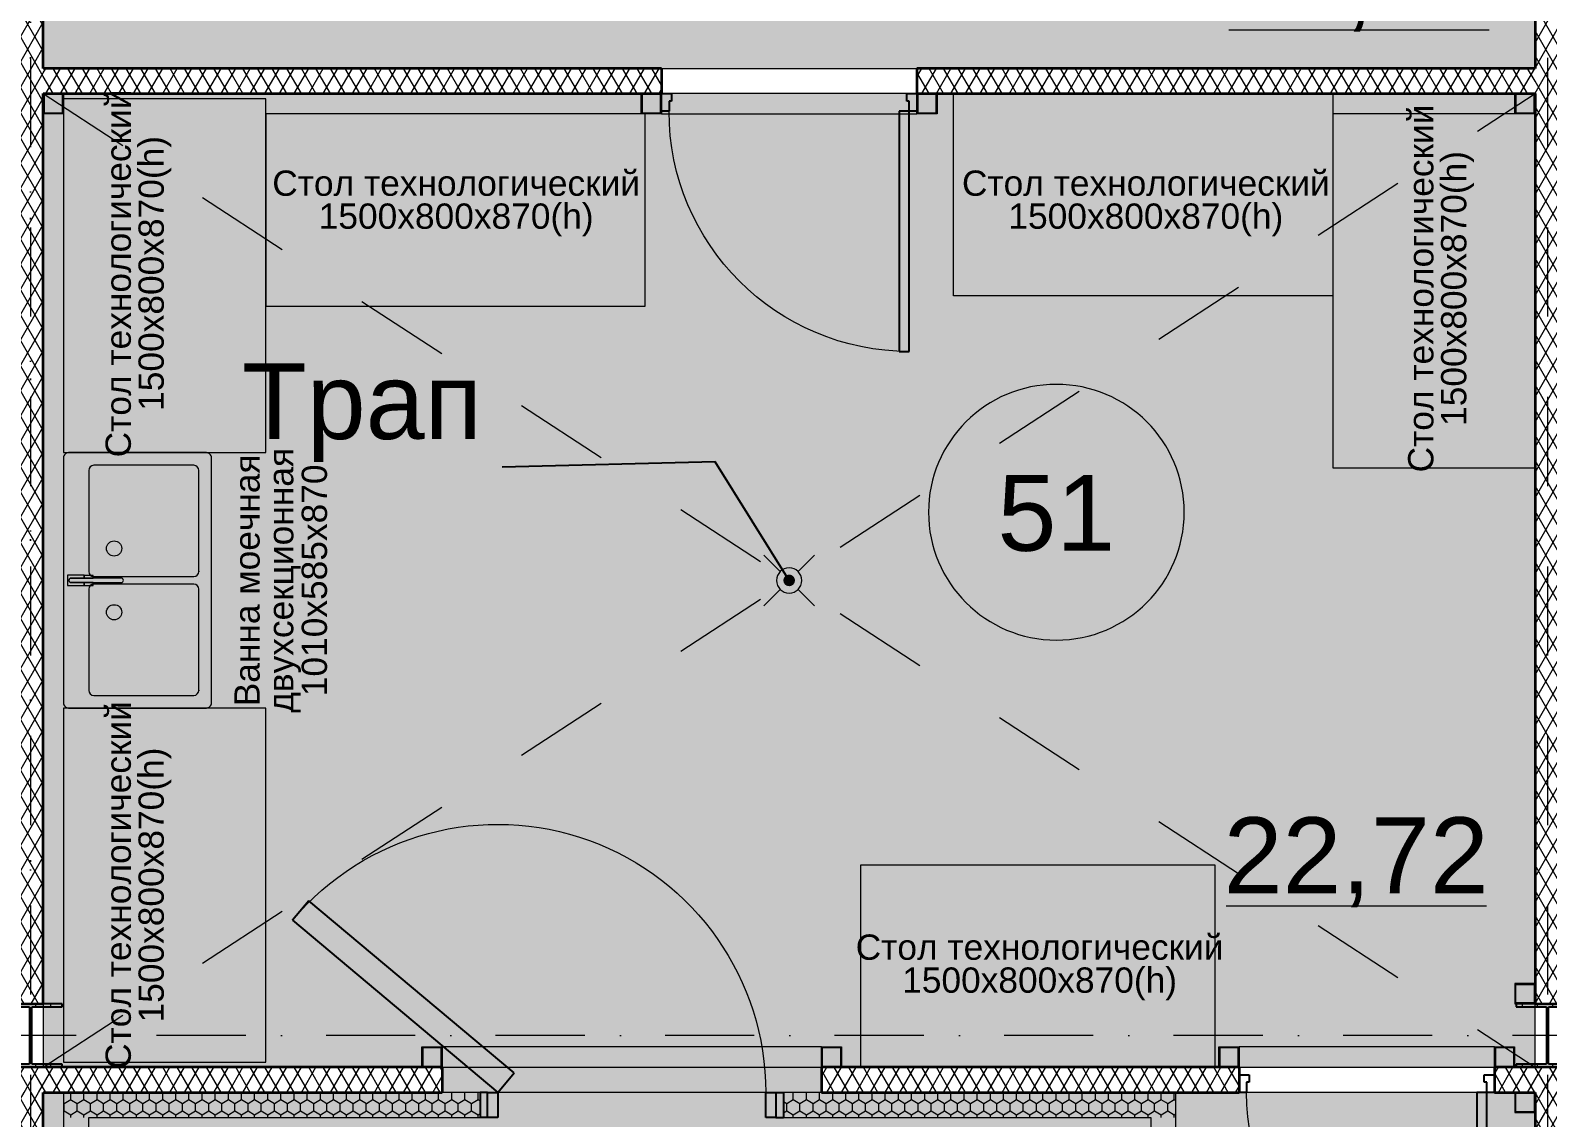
# Model space of a CAD drawing. Header units: millimetres. Extents: x -10605 to 104127, y -15987 to 52426.
# Drawn here: x 9999 to 16000, y 11675 to 15975 of the extents above; entities that cross this region are included whole.
import ezdxf
from ezdxf.enums import TextEntityAlignment as Align

# ---------------------------------------------------------------- set-up
doc = ezdxf.new("R2010")
doc.units = ezdxf.units.MM
doc.header["$MEASUREMENT"] = 0
for name, pattern in [('Dot & Dashed', [670.277762, 352.777767, -176.388884, 0, -141.111112]), ('roto_dd', [752.592, 376.296, -376.296]), ('Крупный пунктир', [634.99999, 0, -634.99999])]:
    doc.linetypes.add(name, pattern=pattern)
for name, color, linetype in [('Двери Archicad', 7, 'Continuous'), ('Зоны', 7, 'Continuous'), ('Металлический каркас здания', 7, 'Continuous'), ('Морозильные камеры', 7, 'Continuous'), ('Оси', 7, 'Continuous'), ('Стены', 7, 'Continuous')]:
    doc.layers.add(name, color=color, linetype=linetype)
for name, color, linetype, lineweight in [('Двери Archicad_Ном._пера__3', 7, 'Continuous', 0), ('Двери Archicad_Ном._пера__97', 7, 'Continuous', 35), ('Двери Archicad_Ном._пера__98', 7, 'Continuous', 25), ('Зоны_Ном._пера__38', 171, 'Continuous', 20), ('Зоны_Ном._пера__91', 255, 'Continuous', 0), ('Мебель и  оборудование_Ном._пера__200', 7, 'Continuous', 0), ('Мебель и  оборудование_Ном._пера__99', 7, 'Continuous', 15), ('Металлический каркас здания_Ном._пера__98', 7, 'Continuous', 25), ('Металлический каркас здания_Ном._пера__99', 7, 'Continuous', 15), ('Оси_Ном._пера__200', 7, 'Continuous', 0), ('Паспорта Зон Archicad_Ном._пера__100', 7, 'Continuous', 9), ('Сантехника_Ном._пера__99', 7, 'Continuous', 15), ('Стены _Ном._пера__97', 7, 'Continuous', 35)]:
    doc.layers.add(name, color=color, linetype=linetype, lineweight=lineweight)
doc.layers.add('Двери Archicad_Ном._пера__6', color=7, linetype='Continuous', lineweight=13, true_color=0xc23fa3ff)
doc.layers.add('Морозильные камеры_Ном._пера__6', color=7, linetype='Continuous', lineweight=13, true_color=0xc23fa3ff)
doc.styles.add('РЎР“Р•РќР•Р\xa0РР\xa0_РЎРўРР›Р¬_1', font='arial.ttf')
doc.dimstyles.new('СГЕНЕРИР_СТИЛЬ__1', dxfattribs={"dimtxt": 0.18, "dimasz": 91.2, "dimexe": 0.18, "dimexo": 0.0625, "dimgap": 0.09, "dimtad": 0, "dimtih": 1, "dimtoh": 1, "dimdec": 4, "dimzin": 0, "dimdsep": 46, "dimcen": 0.09, "dimadec": 0, "dimazin": 0, "dimtfac": 1, "dimtdec": 4, "dimtmove": 0, "dimatfit": 3, "dimldrblk": 'ARROWHEAD_11', "dimfxl": 1, "dimtolj": 1, "dimtzin": 0, "dimarcsym": 0})
pattern_1 = [(90, (0, 0), (-60, 0), [])]
pattern_2 = [(60, (0, 0), (-43.30127, 25), []), (120, (0, 0), (43.30127, 25), [])]
pattern_3 = [(90, (0, 0), (-51.96152, 0), [30, -60]), (90, (-25.98, 45), (-51.96152, 0), [30, -60]), (150, (-1e-14, 30), (25.98076, 45), [30, -60]), (150, (-51.96, 30), (25.98076, 45), [30, -60]), (210, (0, 0), (-25.98076, 45), [30, -60]), (210, (-51.96, -2e-14), (-25.98076, 45), [30, -60])]

# ---------------------------------------------------------------- blocks, each defined once
blk = doc.blocks.new('Разгрузочный тамбур_22_1', base_point=(3323.7, 5825))
at = {"layer": 'Зоны', "linetype": 'Continuous', "lineweight": 0, "true_color": 0x3f3f3f}
blk.add_hatch(color=250, dxfattribs=at).paths.add_polyline_path([(11627.5, 11775), (13127.5, 11775), (13127.5, 11875), (11627.5, 11875)])
at = {"layer": 'Паспорта Зон Archicad_Ном._пера__100', "color": 7, "lineweight": 9, "style": 'РЎР“Р•РќР•Р\xa0РР\xa0_РЎРўРР›Р¬_1'}
for tag, p in [('ROOM_NUMBER', (6996.4, 2373.4)), ('ROOM_AREA', (7538.7, 381.2))]:
    blk.add_attdef(tag, text='', height=300, dxfattribs=at).set_placement(p, align=Align.MIDDLE_CENTER)
blk = doc.blocks.new('Разгрузочный тамбур_23_2', base_point=(15196.6, 1576.3))
at = {"layer": 'Зоны', "linetype": 'Continuous', "lineweight": 0, "true_color": 0x3f3f3f}
blk.add_hatch(color=250, dxfattribs=at).paths.add_polyline_path([(10050, 11775), (10050, -125), (15950, -125), (15950, 11775), (14530, 11775), (10129.9, 11775)])
at = {"layer": 'Паспорта Зон Archicad_Ном._пера__100', "color": 7, "lineweight": 9, "style": 'РЎР“Р•РќР•Р\xa0РР\xa0_РЎРўРР›Р¬_1'}
for tag, p in [('ROOM_NUMBER', (13972.1, 1391)), ('ROOM_AREA', (15240.2, 319))]:
    blk.add_attdef(tag, text='', height=300, dxfattribs=at).set_placement(p, align=Align.MIDDLE_CENTER)
blk = doc.blocks.new('Колонна SHS ГК 27')
at = {"layer": 'Металлический каркас здания_Ном._пера__99', "linetype": 'Continuous', "lineweight": 0, "true_color": 0xffffff}
h = blk.add_hatch(dxfattribs=at)
h.set_pattern_fill('Barabбs_tйglakц_бllу', style=0, pattern_type=2)
h.set_pattern_definition(pattern_1)
h.paths.add_polyline_path([(-40, -40), (40, -40), (40, 40), (-40, 40)])
h.paths.add_polyline_path([(-36.4, -36.4), (-36.4, 36.4), (36.4, 36.4), (36.4, -36.4)], flags=0)
at = {"layer": 'Металлический каркас здания_Ном._пера__99', "color": 7, "linetype": 'Continuous', "lineweight": 15}
for p, q in [((40, 40), (-40, 40)), ((-40, 40), (-40, -40)), ((-36.4, -36.4), (-36.4, 36.4)), ((-36.4, 36.4), (36.4, 36.4)), ((36.4, 36.4), (36.4, -36.4)), ((40, -40), (40, 40)), ((-40, -40), (40, -40)), ((36.4, -36.4), (-36.4, -36.4))]:
    blk.add_line(p, q, dxfattribs=at)
blk = doc.blocks.new('Труба Квадратного Сечения ГК SHS 27_5')
at = {"layer": 'Металлический каркас здания_Ном._пера__99', "color": 7, "linetype": 'Continuous', "lineweight": 15}
for p, q in [((505, 40), (0, 40)), ((0, 40), (0, 0)), ((0, 0), (0, -40)), ((1010, 40), (505, 40)), ((1010, 0), (1010, 40)), ((1010, -40), (1010, 0)), ((0, -40), (505, -40)), ((505, -40), (1010, -40))]:
    blk.add_line(p, q, dxfattribs=at)
blk = doc.blocks.new('Труба Квадратного Сечения ГК SHS 27_6')
at = {"layer": 'Металлический каркас здания_Ном._пера__99', "color": 7, "linetype": 'Continuous', "lineweight": 15}
for p, q in [((750, 40), (0, 40)), ((0, 40), (0, 0)), ((0, 0), (0, -40)), ((1500, 40), (750, 40)), ((1500, 0), (1500, 40)), ((1500, -40), (1500, 0)), ((0, -40), (750, -40)), ((750, -40), (1500, -40))]:
    blk.add_line(p, q, dxfattribs=at)
blk = doc.blocks.new('Зона подготовки товара_51_33', base_point=(12589.6, 14154.2))
at = {"layer": 'Зоны', "linetype": 'Continuous', "lineweight": 0, "true_color": 0x3f3f3f}
blk.add_hatch(color=250, dxfattribs=at).paths.add_polyline_path([(10050, 15725.5), (10050, 11875), (15950, 11875), (15950, 15725.5)])
at = {"layer": 'Паспорта Зон Archicad_Ном._пера__100', "color": 7, "linetype": 'Continuous', "lineweight": 9}
blk.add_line((14728, 12513.3), (15757.6, 12513.3), dxfattribs=at)
for start, end in [(0, 180), (180, 0)]:
    blk.add_arc((14056.9, 14069.5), 505.7, start, end, dxfattribs=at)
at = {"layer": 'Паспорта Зон Archicad_Ном._пера__100', "color": 7, "lineweight": 9, "style": 'РЎР“Р•РќР•Р\xa0РР\xa0_РЎРўРР›Р¬_1'}
for tag, p in [('ROOM_NUMBER', (14056.9, 14067)), ('ROOM_AREA', (15242.8, 12712.8))]:
    blk.add_attdef(tag, text='', height=300, dxfattribs=at).set_placement(p, align=Align.MIDDLE_CENTER)
blk = doc.blocks.new('Выставочная зона_79_105', base_point=(14217.2, 17526.7))
at = {"layer": 'Зоны_Ном._пера__38', "linetype": 'Continuous', "lineweight": 0, "true_color": 0x1f1f3f}
blk.add_hatch(color=179, dxfattribs=at).paths.add_polyline_path([(15950, 18125), (10050, 18125), (10050, 15825), (15950, 15825)])
at = {"layer": 'Паспорта Зон Archicad_Ном._пера__100', "color": 7, "linetype": 'Continuous', "lineweight": 9}
blk.add_line((14738.6, 15976.9), (15768.2, 15976.9), dxfattribs=at)
for start, end in [(0, 180), (180, 0)]:
    blk.add_arc((12994.8, 16938.4), 505.7, start, end, dxfattribs=at)
at = {"layer": 'Паспорта Зон Archicad_Ном._пера__100', "color": 7, "lineweight": 9, "style": 'РЎР“Р•РќР•Р\xa0РР\xa0_РЎРўРР›Р¬_1'}
for tag, p in [('ROOM_NUMBER', (12994.8, 16935.9)), ('ROOM_AREA', (15253.4, 16176.3))]:
    blk.add_attdef(tag, text='', height=300, dxfattribs=at).set_placement(p, align=Align.MIDDLE_CENTER)
blk = doc.blocks.new('Однопольная Дверь 27_2')
at = {"layer": 'Двери Archicad_Ном._пера__3', "color": 7, "linetype": 'Continuous', "lineweight": 0}
blk.add_arc((475, 0), 950, 90, 180, dxfattribs=at)
at = {"layer": 'Двери Archicad_Ном._пера__97', "color": 7, "linetype": 'Continuous', "lineweight": 35}
for p, q in [((-505, -170), (-505, -70)), ((505, -170), (505, -70))]:
    blk.add_line(p, q, dxfattribs=at)
at = {"layer": 'Двери Archicad_Ном._пера__98', "color": 7, "linetype": 'Continuous', "lineweight": 25}
for p, q in [((435, 0), (435, 950)), ((435, 950), (475, 950)), ((475, 950), (475, 0)), ((-475, 0), (-505, 0)), ((-505, 0), (-505, -70)), ((-475, -40), (-475, 0)), ((475, 0), (435, 0)), ((505, 0), (475, 0)), ((475, 0), (475, -40)), ((505, -70), (505, 0)), ((-465, -40), (-475, -40)), ((-465, -70), (-465, -40)), ((475, -40), (465, -40)), ((465, -40), (465, -70)), ((-505, -70), (-465, -70)), ((465, -70), (505, -70))]:
    blk.add_line(p, q, dxfattribs=at)
blk = doc.blocks.new('Стена_6', base_point=(4125, 15775))
at = {"layer": 'Стены', "linetype": 'Continuous', "lineweight": 0, "true_color": 0x000000}
h = blk.add_hatch(dxfattribs=at)
h.set_pattern_fill('Batt_Insulation__3_', color=18, style=0, pattern_type=2)
h.set_pattern_definition(pattern_2)
h.paths.add_polyline_path([(10050, 15825), (10050, 15725), (12495, 15725), (12495, 15825)])
h = blk.add_hatch(dxfattribs=at)
h.set_pattern_fill('Batt_Insulation__3_', color=18, style=0, pattern_type=2)
h.set_pattern_definition(pattern_2)
h.paths.add_polyline_path([(13505, 15825), (13505, 15725), (15950, 15725), (15950, 15825)])
at = {"layer": 'Стены _Ном._пера__97', "color": 7, "linetype": 'Continuous', "lineweight": 35}
for p, q in [((12495, 15825), (12495, 15725)), ((13505, 15825), (13505, 15725))]:
    blk.add_line(p, q, dxfattribs=at)
at = {"layer": 'Стены _Ном._пера__97', "color": 7, "linetype": 'Continuous', "lineweight": 35, "flags": 128}
for points in [[(12495, 15825), (10050, 15825)], [(15950, 15825), (13505, 15825)], [(10050, 15725), (12495, 15725)], [(13505, 15725), (15950, 15725)]]:
    blk.add_lwpolyline(points, dxfattribs=at)
at = {"layer": 'Двери Archicad', "color": 7, "linetype": 'Continuous', "lineweight": 50, "xscale": -1, "zscale": 1000, "rotation": 180}
blk.add_blockref('Однопольная Дверь 27_2', (13000, 15655), dxfattribs=at)
blk = doc.blocks.new('Однопольная Дверь 27_3')
at = {"layer": 'Двери Archicad_Ном._пера__3', "color": 7, "linetype": 'Continuous', "lineweight": 0}
blk.add_arc((475, 0), 950, 90, 180, dxfattribs=at)
at = {"layer": 'Двери Archicad_Ном._пера__97', "color": 7, "linetype": 'Continuous', "lineweight": 35}
for p, q in [((-505, -70), (-505, 0)), ((-505, -70), (-505, 0)), ((505, -70), (505, 0)), ((505, -70), (505, 0)), ((-505, -100), (-505, -70)), ((505, -100), (505, -70))]:
    blk.add_line(p, q, dxfattribs=at)
at = {"layer": 'Двери Archicad_Ном._пера__98', "color": 7, "linetype": 'Continuous', "lineweight": 25}
for p, q in [((435, 0), (435, 950)), ((435, 950), (475, 950)), ((475, 950), (475, 0)), ((-475, 0), (-505, 0)), ((-505, 0), (-505, -70)), ((-475, -40), (-475, 0)), ((475, 0), (435, 0)), ((505, 0), (475, 0)), ((475, 0), (475, -40)), ((505, -70), (505, 0)), ((-465, -40), (-475, -40)), ((-465, -70), (-465, -40)), ((475, -40), (465, -40)), ((465, -40), (465, -70)), ((-505, -70), (-465, -70)), ((465, -70), (505, -70))]:
    blk.add_line(p, q, dxfattribs=at)
blk = doc.blocks.new('Простой Проем Двери')
at = {"layer": 'Двери Archicad_Ном._пера__97', "color": 7, "linetype": 'Continuous', "lineweight": 35}
for p, q in [((-750, 0), (-750, -100)), ((750, 0), (750, -100))]:
    blk.add_line(p, q, dxfattribs=at)
blk = doc.blocks.new('Стена_7', base_point=(-125, 11875))
at = {"layer": 'Стены', "linetype": 'Continuous', "lineweight": 0, "true_color": 0x000000}
h = blk.add_hatch(dxfattribs=at)
h.set_pattern_fill('Batt_Insulation__3_', color=18, style=0, pattern_type=2)
h.set_pattern_definition(pattern_2)
h.paths.add_polyline_path([(9303.8, 11875), (9303.8, 11775), (11627.5, 11775), (11627.5, 11875)])
h = blk.add_hatch(dxfattribs=at)
h.set_pattern_fill('Batt_Insulation__3_', color=18, style=0, pattern_type=2)
h.set_pattern_definition(pattern_2)
h.paths.add_polyline_path([(14779.5, 11875), (13127.5, 11875), (13127.5, 11775), (14779.5, 11775)])
h = blk.add_hatch(dxfattribs=at)
h.set_pattern_fill('Batt_Insulation__3_', color=18, style=0, pattern_type=2)
h.set_pattern_definition(pattern_2)
h.paths.add_polyline_path([(15789.5, 11875), (15789.5, 11775), (17627.5, 11775), (17627.5, 11875)])
at = {"layer": 'Стены _Ном._пера__97', "color": 7, "linetype": 'Continuous', "lineweight": 35}
for p, q in [((11627.5, 11875), (11627.5, 11775)), ((13127.5, 11875), (13127.5, 11775)), ((14779.5, 11875), (14779.5, 11845)), ((14779.5, 11845), (14779.5, 11775)), ((15789.5, 11875), (15789.5, 11845)), ((15789.5, 11845), (15789.5, 11775))]:
    blk.add_line(p, q, dxfattribs=at)
at = {"layer": 'Стены _Ном._пера__97', "color": 7, "linetype": 'Continuous', "lineweight": 35, "flags": 128}
for points in [[(11627.5, 11875), (9303.8, 11875)], [(14779.5, 11875), (13127.5, 11875)], [(17627.5, 11875), (15789.5, 11875)], [(10050, 11775), (11627.5, 11775)], [(13127.5, 11775), (14779.5, 11775)], [(15789.5, 11775), (15950, 11775)]]:
    blk.add_lwpolyline(points, dxfattribs=at)
at = {"layer": 'Двери Archicad', "color": 7, "linetype": 'Continuous', "lineweight": 50, "xscale": -1, "zscale": 1000}
blk.add_blockref('Простой Проем Двери', (12377.5, 11875), dxfattribs=at)
at = {"layer": 'Двери Archicad', "color": 7, "linetype": 'Continuous', "lineweight": 50, "xscale": -1, "zscale": 1000, "rotation": 180}
blk.add_blockref('Однопольная Дверь 27_3', (15284.5, 11775), dxfattribs=at)
blk = doc.blocks.new('Стена_19', base_point=(16000, 17875))
at = {"layer": 'Стены', "linetype": 'Continuous', "lineweight": 0, "true_color": 0x000000}
h = blk.add_hatch(dxfattribs=at)
h.set_pattern_fill('Batt_Insulation__3_', color=18, style=0, pattern_type=2)
h.set_pattern_definition(pattern_2)
h.paths.add_polyline_path([(15950, 17875), (15950, 12125), (16050, 12125), (16050, 17875)])
at = {"layer": 'Стены _Ном._пера__97', "color": 7, "linetype": 'Continuous', "lineweight": 35, "flags": 128}
for points in [[(15950, 17875), (15950, 15825)], [(16050, 17875), (15950, 17875)], [(16050, 15825), (16050, 17875)], [(15950, 15725), (15950, 12125)], [(16050, 12125), (16050, 15725)], [(15950, 12125), (16050, 12125)]]:
    blk.add_lwpolyline(points, dxfattribs=at)
blk = doc.blocks.new('Стена_32', base_point=(14530, 2875))
at = {"layer": 'Морозильные камеры', "linetype": 'Continuous', "lineweight": 0, "true_color": 0x000000}
h = blk.add_hatch(dxfattribs=at)
h.set_pattern_fill('Styrofoam_SM_Insulation__3_', color=18, style=0, pattern_type=2)
h.set_pattern_definition(pattern_3)
h.paths.add_polyline_path([(14430, 11775), (14430, 11675), (14530, 11775)])
h = blk.add_hatch(dxfattribs=at)
h.set_pattern_fill('Styrofoam_SM_Insulation__3_', color=18, style=0, pattern_type=2)
h.set_pattern_definition(pattern_3)
h.paths.add_polyline_path([(14430, 11675), (14530, 11675), (14530, 11775)])
h = blk.add_hatch(dxfattribs=at)
h.set_pattern_fill('Styrofoam_SM_Insulation__3_', color=18, style=0, pattern_type=2)
h.set_pattern_definition(pattern_3)
h.paths.add_polyline_path([(14530, 2975), (14530, 11675), (14430, 11675), (14430, 2975)])
at = {"layer": 'Морозильные камеры_Ном._пера__6', "color": 161, "linetype": 'Continuous', "lineweight": 13, "true_color": 0x3fa3ff, "flags": 128}
for points in [[(14530, 11775), (14430, 11775)], [(14530, 2975), (14530, 11775)], [(14430, 11675), (14430, 2975)]]:
    blk.add_lwpolyline(points, dxfattribs=at)
blk = doc.blocks.new('Однопольная Дверь 27_4')
at = {"layer": 'Двери Archicad_Ном._пера__3', "color": 7, "linetype": 'Continuous', "lineweight": 0}
blk.add_arc((530, 0), 1060, 40, 180, dxfattribs=at)
at = {"layer": 'Двери Archicad_Ном._пера__6', "color": 161, "linetype": 'Continuous', "lineweight": 13, "true_color": 0x3fa3ff}
for p, q in [((-600, 0), (-600, -100)), ((-600, 0), (-600, -100)), ((600, 0), (600, -100)), ((600, 0), (600, -100))]:
    blk.add_line(p, q, dxfattribs=at)
at = {"layer": 'Двери Archicad_Ном._пера__98', "color": 7, "linetype": 'Continuous', "lineweight": 25}
for p, q in [((465.7, 76.6), (1277.7, 758)), ((1277.7, 758), (1342, 681.4)), ((1342, 681.4), (530, 0)), ((530, 0), (465.7, 76.6)), ((-570, 0), (-600, 0)), ((-600, 0), (-600, -100)), ((-530, 0), (-570, 0)), ((-570, 0), (-570, -100)), ((-530, -100), (-530, 0)), ((570, 0), (530, 0)), ((530, 0), (530, -100)), ((570, 0), (600, 0)), ((570, -100), (570, 0)), ((600, 0), (600, -100)), ((-570, -100), (-600, -100)), ((-570, -100), (-530, -100)), ((530, -100), (570, -100)), ((570, -100), (600, -100))]:
    blk.add_line(p, q, dxfattribs=at)
blk = doc.blocks.new('Стена_33', base_point=(14530, 11775))
at = {"layer": 'Морозильные камеры', "linetype": 'Continuous', "lineweight": 0, "true_color": 0x000000}
h = blk.add_hatch(dxfattribs=at)
h.set_pattern_fill('Styrofoam_SM_Insulation__3_', color=18, style=0, pattern_type=2)
h.set_pattern_definition(pattern_3)
h.paths.add_polyline_path([(10129.9, 11675), (10229.9, 11675), (10129.9, 11775)])
h = blk.add_hatch(dxfattribs=at)
h.set_pattern_fill('Styrofoam_SM_Insulation__3_', color=18, style=0, pattern_type=2)
h.set_pattern_definition(pattern_3)
h.paths.add_polyline_path([(10129.9, 11775), (10229.9, 11675), (10229.9, 11775)])
h = blk.add_hatch(dxfattribs=at)
h.set_pattern_fill('Styrofoam_SM_Insulation__3_', color=18, style=0, pattern_type=2)
h.set_pattern_definition(pattern_3)
h.paths.add_polyline_path([(10229.9, 11775), (10229.9, 11675), (11777.5, 11675), (11777.5, 11775)])
h = blk.add_hatch(dxfattribs=at)
h.set_pattern_fill('Styrofoam_SM_Insulation__3_', color=18, style=0, pattern_type=2)
h.set_pattern_definition(pattern_3)
h.paths.add_polyline_path([(14430, 11775), (12977.5, 11775), (12977.5, 11675), (14430, 11675)])
at = {"layer": 'Морозильные камеры_Ном._пера__6', "color": 161, "linetype": 'Continuous', "lineweight": 13, "true_color": 0x3fa3ff}
for p, q in [((11777.5, 11775), (11777.5, 11675)), ((12977.5, 11775), (12977.5, 11675))]:
    blk.add_line(p, q, dxfattribs=at)
at = {"layer": 'Морозильные камеры_Ном._пера__6', "color": 161, "linetype": 'Continuous', "lineweight": 13, "true_color": 0x3fa3ff, "flags": 128}
for points in [[(10129.9, 11775), (10129.9, 11675)], [(11777.5, 11775), (10129.9, 11775)], [(14430, 11775), (12977.5, 11775)], [(10229.9, 11675), (11777.5, 11675)], [(12977.5, 11675), (14430, 11675)]]:
    blk.add_lwpolyline(points, dxfattribs=at)
at = {"layer": 'Двери Archicad', "color": 7, "linetype": 'Continuous', "lineweight": 50, "xscale": -1, "zscale": 1000}
blk.add_blockref('Однопольная Дверь 27_4', (12377.5, 11775), dxfattribs=at)
blk = doc.blocks.new('Стена_34', base_point=(10129.9, 11775))
at = {"layer": 'Морозильные камеры', "linetype": 'Continuous', "lineweight": 0, "true_color": 0x000000}
h = blk.add_hatch(dxfattribs=at)
h.set_pattern_fill('Styrofoam_SM_Insulation__3_', color=18, style=0, pattern_type=2)
h.set_pattern_definition(pattern_3)
h.paths.add_polyline_path([(10129.9, 11675), (10129.9, 2975), (10229.9, 2975), (10229.9, 11675)])
at = {"layer": 'Морозильные камеры_Ном._пера__6', "color": 161, "linetype": 'Continuous', "lineweight": 13, "true_color": 0x3fa3ff, "flags": 128}
for points in [[(10129.9, 11675), (10129.9, 2975)], [(10229.9, 2975), (10229.9, 11675)]]:
    blk.add_lwpolyline(points, dxfattribs=at)
blk = doc.blocks.new('Стена_387', base_point=(10000, 12125))
at = {"layer": 'Стены', "linetype": 'Continuous', "lineweight": 0, "true_color": 0x000000}
h = blk.add_hatch(dxfattribs=at)
h.set_pattern_fill('Batt_Insulation__3_', color=18, style=0, pattern_type=2)
h.set_pattern_definition(pattern_2)
h.paths.add_polyline_path([(10050, 12125), (10050, 17875), (9950, 17875), (9950, 12125)])
at = {"layer": 'Стены _Ном._пера__97', "color": 7, "linetype": 'Continuous', "lineweight": 35, "flags": 128}
for points in [[(10050, 17875), (9950, 17875)], [(9950, 17875), (9950, 15825)], [(10050, 15825), (10050, 17875)], [(9950, 15725), (9950, 12125)], [(10050, 12125), (10050, 15725)], [(9950, 12125), (10050, 12125)]]:
    blk.add_lwpolyline(points, dxfattribs=at)
blk = doc.blocks.new('Стена_388', base_point=(16000, 11875))
at = {"layer": 'Стены', "linetype": 'Continuous', "lineweight": 0, "true_color": 0x000000}
h = blk.add_hatch(dxfattribs=at)
h.set_pattern_fill('Batt_Insulation__3_', color=18, style=0, pattern_type=2)
h.set_pattern_definition(pattern_2)
h.paths.add_polyline_path([(15950, 11775), (15950, 6124.9), (16050, 6124.9), (16050, 11775)])
at = {"layer": 'Стены _Ном._пера__97', "color": 7, "linetype": 'Continuous', "lineweight": 35, "flags": 128}
for points in [[(15950, 11775), (15950, 6124.9)], [(16050, 6124.9), (16050, 11775)], [(15950, 6124.9), (16050, 6124.9)]]:
    blk.add_lwpolyline(points, dxfattribs=at)
blk = doc.blocks.new('Стена_399', base_point=(10000, 6124.9))
at = {"layer": 'Стены', "linetype": 'Continuous', "lineweight": 0, "true_color": 0x000000}
h = blk.add_hatch(dxfattribs=at)
h.set_pattern_fill('Batt_Insulation__3_', color=18, style=0, pattern_type=2)
h.set_pattern_definition(pattern_2)
h.paths.add_polyline_path([(10050, 6124.9), (10050, 11775), (9950, 11775), (9950, 6124.9)])
at = {"layer": 'Стены _Ном._пера__97', "color": 7, "linetype": 'Continuous', "lineweight": 35, "flags": 128}
for points in [[(9950, 11775), (9950, 6124.9)], [(10050, 6124.9), (10050, 11775)], [(9950, 6124.9), (10050, 6124.9)]]:
    blk.add_lwpolyline(points, dxfattribs=at)
blk = doc.blocks.new('Колонна Универсальная 27')
at = {"layer": 'Металлический каркас здания_Ном._пера__98', "linetype": 'Continuous', "lineweight": 0, "true_color": 0xffffff}
h = blk.add_hatch(dxfattribs=at)
h.set_pattern_fill('Barabбs_tйglakц_бllу', style=0, pattern_type=2)
h.set_pattern_definition(pattern_1)
h.paths.add_polyline_path([(-125, -125), (125, -125), (125, -113), (4, -113), (4, 113), (125, 113), (125, 125), (-125, 125), (-125, 113), (-4, 113), (-4, -113), (-125, -113)])
at = {"layer": 'Металлический каркас здания_Ном._пера__98', "color": 7, "linetype": 'Continuous', "lineweight": 25}
for p, q in [((125, 125), (-125, 125)), ((-125, 125), (-125, 113)), ((125, 113), (125, 125)), ((-125, 113), (-4, 113)), ((-4, 113), (-4, -113)), ((4, -113), (4, 113)), ((4, 113), (125, 113)), ((-4, -113), (-125, -113)), ((-125, -113), (-125, -125)), ((125, -113), (4, -113)), ((125, -125), (125, -113)), ((-125, -125), (125, -125))]:
    blk.add_line(p, q, dxfattribs=at)
blk = doc.blocks.new('Двутавp К 26020-83 27')
at = {"layer": 'Металлический каркас здания_Ном._пера__98', "color": 7, "linetype": 'Крупный пунктир', "lineweight": 25}
blk.add_line((0, 0), (39875, 0), dxfattribs=at)
blk = doc.blocks.new('Стандартный Маркер Сетки')
at = {"layer": 'Оси_Ном._пера__200', "color": 7, "linetype": 'Dot & Dashed', "lineweight": 0}
blk.add_line((0, 0), (107805.4, 0), dxfattribs=at)
at = {"layer": 'Оси_Ном._пера__200', "color": 7, "lineweight": 0, "style": 'РЎР“Р•РќР•Р\xa0РР\xa0_РЎРўРР›Р¬_1'}
blk.add_attdef('AC_MarkerText_1', text='', height=300, dxfattribs=at).set_placement((108205.4, 150), align=Align.TOP_CENTER)
blk = doc.blocks.new('Стол Обеденный 02 27')
at = {"layer": 'Мебель и  оборудование_Ном._пера__99', "color": 7, "linetype": 'Continuous', "lineweight": 15}
for p, q in [((1400, 800), (0, 800)), ((0, 800), (0, 0)), ((1400, 0), (1400, 800)), ((0, 0), (1400, 0))]:
    blk.add_line(p, q, dxfattribs=at)
at = {"layer": 'Мебель и  оборудование_Ном._пера__99', "color": 7, "linetype": 'Continuous', "lineweight": 15, "flags": 128}
blk.add_lwpolyline([(0, 0), (1400, 0), (1400, 800), (0, 800)], close=True, dxfattribs=at)
blk = doc.blocks.new('Мойка Обычная 27')
at = {"layer": 'Сантехника_Ном._пера__99', "color": 7, "linetype": 'Continuous', "lineweight": 15}
for p, q in [((470, 485), (70, 485)), ((940, 485), (540, 485)), ((50, 465), (50, 70)), ((490, 70), (490, 465)), ((520, 465), (520, 70)), ((960, 70), (960, 465)), ((70, 50), (470, 50)), ((540, 50), (940, 50))]:
    blk.add_line(p, q, dxfattribs=at)
at = {"layer": 'Сантехника_Ном._пера__99', "color": 7, "linetype": 'Continuous', "lineweight": 15, "flags": 128}
for points in [[(20, 0), (990, 0, 0.414214), (1010, 20), (1010, 565, 0.414214), (990, 585), (20, 585, 0.414214), (0, 565), (0, 20, 0.414214)], [(485, 504), (496, 504), (496, 555, -1), (514, 555), (514, 504), (525, 504), (525, 569), (485, 569)], [(496, 357.1, 1), (514, 357.2), (514, 555, 1), (496, 555)]]:
    blk.add_lwpolyline(points, format="xyb", close=True, dxfattribs=at)
for points in [[(485.3, 468), (496, 468), (496, 503), (485.3, 503)], [(524.7, 468), (524.7, 503), (514, 503), (514, 468)]]:
    blk.add_lwpolyline(points, close=True, dxfattribs=at)
at = {"layer": 'Сантехника_Ном._пера__99', "color": 7, "linetype": 'Continuous', "lineweight": 15}
for centre in [(378.8, 385), (631.2, 385)]:
    blk.add_circle(centre, 30, dxfattribs=at)
for centre, start, end in [((70, 465), 90, 180), ((470, 465), 0, 90), ((540, 465), 90, 180), ((940, 465), 0, 90), ((70, 70), 180, 270), ((470, 70), 270, 0), ((540, 70), 180, 270), ((940, 70), 270, 0)]:
    blk.add_arc(centre, 20, start, end, dxfattribs=at)
for p in [(70, 50), (540, 50)]:
    blk.add_point(p, dxfattribs=at)
blk = doc.blocks.new('Стол Обеденный 02 27_2')
at = {"layer": 'Мебель и  оборудование_Ном._пера__99', "color": 7, "linetype": 'Continuous', "lineweight": 15}
for p, q in [((1500, 760), (0, 760)), ((0, 760), (0, 0)), ((1500, 0), (1500, 760)), ((0, 0), (1500, 0))]:
    blk.add_line(p, q, dxfattribs=at)
at = {"layer": 'Мебель и  оборудование_Ном._пера__99', "color": 7, "linetype": 'Continuous', "lineweight": 15, "flags": 128}
blk.add_lwpolyline([(0, 0), (1500, 0), (1500, 760), (0, 760)], close=True, dxfattribs=at)
blk = doc.blocks.new('Стол Обеденный 02 27_3')
at = {"layer": 'Мебель и  оборудование_Ном._пера__99', "color": 7, "linetype": 'Continuous', "lineweight": 15}
for p, q in [((1500, 800), (0, 800)), ((0, 800), (0, 0)), ((1500, 0), (1500, 800)), ((0, 0), (1500, 0))]:
    blk.add_line(p, q, dxfattribs=at)
at = {"layer": 'Мебель и  оборудование_Ном._пера__99', "color": 7, "linetype": 'Continuous', "lineweight": 15, "flags": 128}
blk.add_lwpolyline([(0, 0), (1500, 0), (1500, 800), (0, 800)], close=True, dxfattribs=at)
blk = doc.blocks.new('Символ Трапа в Полу 27')
at = {"layer": 'Мебель и  оборудование_Ном._пера__99', "color": 7, "linetype": 'Continuous', "lineweight": 15}
for p, q in [((64.6, 135.4), (0, 200)), ((135.4, 135.4), (200, 200)), ((64.6, 64.6), (0, 0)), ((135.4, 64.6), (200, 0))]:
    blk.add_line(p, q, dxfattribs=at)
at = {"layer": 'Мебель и  оборудование_Ном._пера__99', "color": 7, "linetype": 'Continuous', "lineweight": 15, "flags": 128}
blk.add_lwpolyline([(150, 100, 1), (50, 100, 1)], format="xyb", close=True, dxfattribs=at)
blk = doc.blocks.new('ARROWHEAD_11')
at = {"color": 0, "linetype": 'Continuous', "lineweight": 0}
blk.add_line((0, 0), (-1, 0), dxfattribs=at)
at = {"color": 0, "linetype": 'Continuous', "lineweight": 0, "const_width": 0.25, "flags": 128}
blk.add_lwpolyline([(-0.125, 0, 1), (0.125, 0, 1)], format="xyb", close=True, dxfattribs=at)
blk = doc.blocks.new('Стандартный Маркер Сетки_4')
at = {"layer": 'Оси_Ном._пера__200', "color": 7, "linetype": 'Dot & Dashed', "lineweight": 0}
blk.add_line((0, 0), (55187, 0), dxfattribs=at)
at = {"layer": 'Оси_Ном._пера__200', "color": 7, "lineweight": 0, "style": 'РЎР“Р•РќР•Р\xa0РР\xa0_РЎРўРР›Р¬_1'}
blk.add_attdef('AC_MarkerText_1', text='', height=300, rotation=90, dxfattribs=at).set_placement((55368.5, -68.6), align=Align.TOP_CENTER)

msp = doc.modelspace()

# ---------------------------------------------------------------- linework, layer by layer
at = {"layer": 'Зоны_Ном._пера__38', "color": 171, "linetype": 'Continuous', "lineweight": 20, "flags": 128}
msp.add_lwpolyline([(15950.00006, 18125), (10050, 18125), (10050, 15825), (15950.00006, 15825)], close=True, dxfattribs=at)
at = {"layer": 'Зоны_Ном._пера__91', "color": 255, "linetype": 'Continuous', "lineweight": 0, "flags": 128}
for points in [[(10050, 15725.5), (10050, 11875), (15950.00006, 11875), (15950.00006, 15725.5)], [(10050, 11775), (10050, -125), (15950.00013, -125), (15950.00013, 11775), (14529.99993, 11775), (10129.94333, 11775)]]:
    msp.add_lwpolyline(points, close=True, dxfattribs=at)
at = {"layer": 'Мебель и  оборудование_Ном._пера__200', "color": 7, "linetype": 'roto_dd', "lineweight": 0, "flags": 128}
for points in [[(10050, 15725), (15950.00006, 11874.5)], [(10050, 11874.5), (15950.00006, 15725)]]:
    msp.add_lwpolyline(points, dxfattribs=at)

# ---------------------------------------------------------------- block references
at = {"layer": 'Зоны', "color": 7, "linetype": 'Continuous', "lineweight": 9}
for name, p, values in [('Выставочная зона_79_105', (14217.19429, 17526.69967), {'ROOM_NUMBER': '79', 'ROOM_AREA': '13,57'}), ('Зона подготовки товара_51_33', (12589.59398, 14154.16725), {'ROOM_NUMBER': '51', 'ROOM_AREA': '22,72'})]:
    msp.add_blockref(name, p, dxfattribs=at).add_auto_attribs(values)
for name, p in [('Разгрузочный тамбур_22_1', (3323.73561, 5825)), ('Разгрузочный тамбур_23_2', (15196.60837, 1576.33405))]:
    msp.add_blockref(name, p, dxfattribs=at)
at = {"layer": 'Мебель и  оборудование_Ном._пера__99', "color": 7, "linetype": 'Continuous', "lineweight": 15, "xscale": -1, "zscale": 1000}
for name, p in [('Стол Обеденный 02 27_3', (15150.00006, 14925)), ('Стол Обеденный 02 27', (14683.30874, 11875))]:
    msp.add_blockref(name, p, dxfattribs=at)
at = {"layer": 'Мебель и  оборудование_Ном._пера__99', "color": 7, "linetype": 'Continuous', "lineweight": 15, "zscale": 1000, "rotation": 90}
for name, p in [('Стол Обеденный 02 27', (10930, 14305)), ('Стол Обеденный 02 27', (15950.00006, 14245.5)), ('Символ Трапа в Полу 27', (13100.00003, 13699.75)), ('Стол Обеденный 02 27', (10930, 11895))]:
    msp.add_blockref(name, p, dxfattribs=at)
at = {"layer": 'Мебель и  оборудование_Ном._пера__99', "color": 7, "linetype": 'Continuous', "lineweight": 15, "zscale": 1000}
msp.add_blockref('Стол Обеденный 02 27_2', (10930, 14885), dxfattribs=at)
at = {"layer": 'Металлический каркас здания', "color": 7, "linetype": 'Continuous', "lineweight": 9, "xscale": -1, "zscale": 1000, "rotation": 90}
msp.add_blockref('Двутавp К 26020-83 27', (10000.00006, 40000.00005), dxfattribs=at)
at = {"layer": 'Металлический каркас здания_Ном._пера__98', "color": 7, "linetype": 'Continuous', "lineweight": 25, "zscale": 1000, "rotation": 180}
for p in [(10000, 12000), (16000, 12000)]:
    msp.add_blockref('Колонна Универсальная 27', p, dxfattribs=at)
at = {"layer": 'Металлический каркас здания_Ном._пера__99', "color": 7, "linetype": 'Continuous', "lineweight": 15, "xscale": -1, "zscale": 1000, "rotation": 180}
for p in [(10090, 15685.5), (12455, 15685), (13545, 15685), (15910.00006, 15685.5), (11587.47167, 11915), (13167.47167, 11915), (14739.50006, 11915), (15829.50006, 11915)]:
    msp.add_blockref('Колонна SHS ГК 27', p, dxfattribs=at)
at = {"layer": 'Металлический каркас здания_Ном._пера__99', "color": 7, "linetype": 'Continuous', "lineweight": 15, "zscale": 1000, "rotation": 180}
for name, p in [('Труба Квадратного Сечения ГК SHS 27_5', (13505, 15685)), ('Колонна SHS ГК 27', (15910.00006, 12165)), ('Труба Квадратного Сечения ГК SHS 27_6', (13127.47167, 11915)), ('Труба Квадратного Сечения ГК SHS 27_5', (15789.50006, 11915)), ('Колонна SHS ГК 27', (15910.00006, 11735))]:
    msp.add_blockref(name, p, dxfattribs=at)
at = {"layer": 'Морозильные камеры', "color": 161, "lineweight": 13, "true_color": 0x3fa3ff}
for name, p in [('Стена_33', (14530, 11775)), ('Стена_32', (14530, 2875)), ('Стена_34', (10129.94333, 11775))]:
    msp.add_blockref(name, p, dxfattribs=at)
at = {"layer": 'Оси', "color": 8, "linetype": 'Continuous', "lineweight": 0, "true_color": 0x747474, "zscale": 1000, "rotation": 270}
for p in [(10000, 40000.00005), (16000.00006, 40000.00005)]:
    msp.add_blockref('Стандартный Маркер Сетки_4', p, dxfattribs=at)
at = {"layer": 'Оси', "color": 8, "linetype": 'Continuous', "lineweight": 0, "true_color": 0x747474, "xscale": -1, "zscale": 1000}
msp.add_blockref('Стандартный Маркер Сетки', (98000.00007, 12000), dxfattribs=at)
at = {"layer": 'Сантехника_Ном._пера__99', "color": 7, "linetype": 'Continuous', "lineweight": 15, "zscale": 1000, "rotation": 90}
msp.add_blockref('Мойка Обычная 27', (10715, 13295), dxfattribs=at)
at = {"layer": 'Стены', "color": 7, "lineweight": 35}
for name, p in [('Стена_387', (10000, 12125)), ('Стена_19', (16000.00006, 17875)), ('Стена_6', (4125, 15775)), ('Стена_7', (-125, 11875)), ('Стена_399', (10000, 6124.94944)), ('Стена_388', (16000.00006, 11875))]:
    msp.add_blockref(name, p, dxfattribs=at)

# ---------------------------------------------------------------- texts
at = {"layer": 'Мебель и  оборудование_Ном._пера__200', "color": 7, "linetype": 'Continuous', "lineweight": 0, "char_height": 100, "attachment_point": 2, "rotation": 90, "style": 'РЎР“Р•РќР•Р\xa0РР\xa0_РЎРўРР›Р¬_1'}
for s, insert, line_spacing_factor in [('\\A1;{\\pqc;\\fArial|b0|i0|c204|p0;\\W1.000000;Стол технологический\\P\\pqc;\\fArial|b0|i0|c204|p0;\\W1.000000;1500х800х870(h)}', (10296.20837, 15013.885), 0.781988), ('\\A1;{\\pqc;\\fArial|b0|i0|c204|p0;\\W1.000000;Стол технологический\\P\\pqc;\\fArial|b0|i0|c204|p0;\\W1.000000;1500х800х870(h)}', (15448.02074, 14954.385), 0.781988), ('\\A1;{\\pqc;\\fArial|b0|i0|c204|p0;\\W1.000000;Ванна моечная \\P\\pqc;\\fArial|b0|i0|c204|p0;\\W1.000000;двухсекционная\\P\\pqc;\\fArial|b0|i0|c204|p0;\\W1.000000;1010х585х870}', (10805.62999, 13800), 0.798977), ('\\A1;{\\pqc;\\fArial|b0|i0|c204|p0;\\W1.000000;Стол технологический\\P\\pqc;\\fArial|b0|i0|c204|p0;\\W1.000000;1500х800х870(h)}', (10296.20837, 12595), 0.781988)]:
    msp.add_mtext(s, dxfattribs=dict(at, insert=insert, line_spacing_factor=line_spacing_factor))
at = {"layer": 'Мебель и  оборудование_Ном._пера__200', "color": 7, "linetype": 'Continuous', "lineweight": 0, "char_height": 100, "attachment_point": 2, "line_spacing_factor": 0.781988, "style": 'РЎР“Р•РќР•Р\xa0РР\xa0_РЎРўРР›Р¬_1'}
for insert in [(11682.95997, 15420.86741), (14410.77118, 15420.86741), (13990.50892, 12399.38575)]:
    msp.add_mtext('\\A1;{\\pqc;\\fArial|b0|i0|c204|p0;\\W1.000000;Стол технологический\\P\\pqc;\\fArial|b0|i0|c204|p0;\\W1.000000;1500х800х870(h)}', dxfattribs=dict(at, insert=insert))
at = {"layer": 'Мебель и  оборудование_Ном._пера__200', "color": 7, "linetype": 'Continuous', "lineweight": 0, "insert": (10835.98338, 14268.35045), "char_height": 300, "attachment_point": 7, "style": 'РЎР“Р•РќР•Р\xa0РР\xa0_РЎРўРР›Р¬_1'}
msp.add_mtext('\\A1;{\\pql;\\fArial|b0|i0|c204|p0;\\W1.000000;Трап}', dxfattribs=at)

# ---------------------------------------------------------------- leaders
at = {"layer": 'Мебель и  оборудование_Ном._пера__200', "color": 7, "linetype": 'Continuous', "lineweight": 0, "annotation_type": 0, "has_hookline": 1, "hookline_direction": 1, "text_width": 910.8}
msp.add_leader([(13000.00003, 13799.75), (12707.9453, 14268.35045), (11864.62238, 14247.25627)], dimstyle='СГЕНЕРИР_СТИЛЬ__1', dxfattribs=at)

doc.saveas('drawing.dxf')
